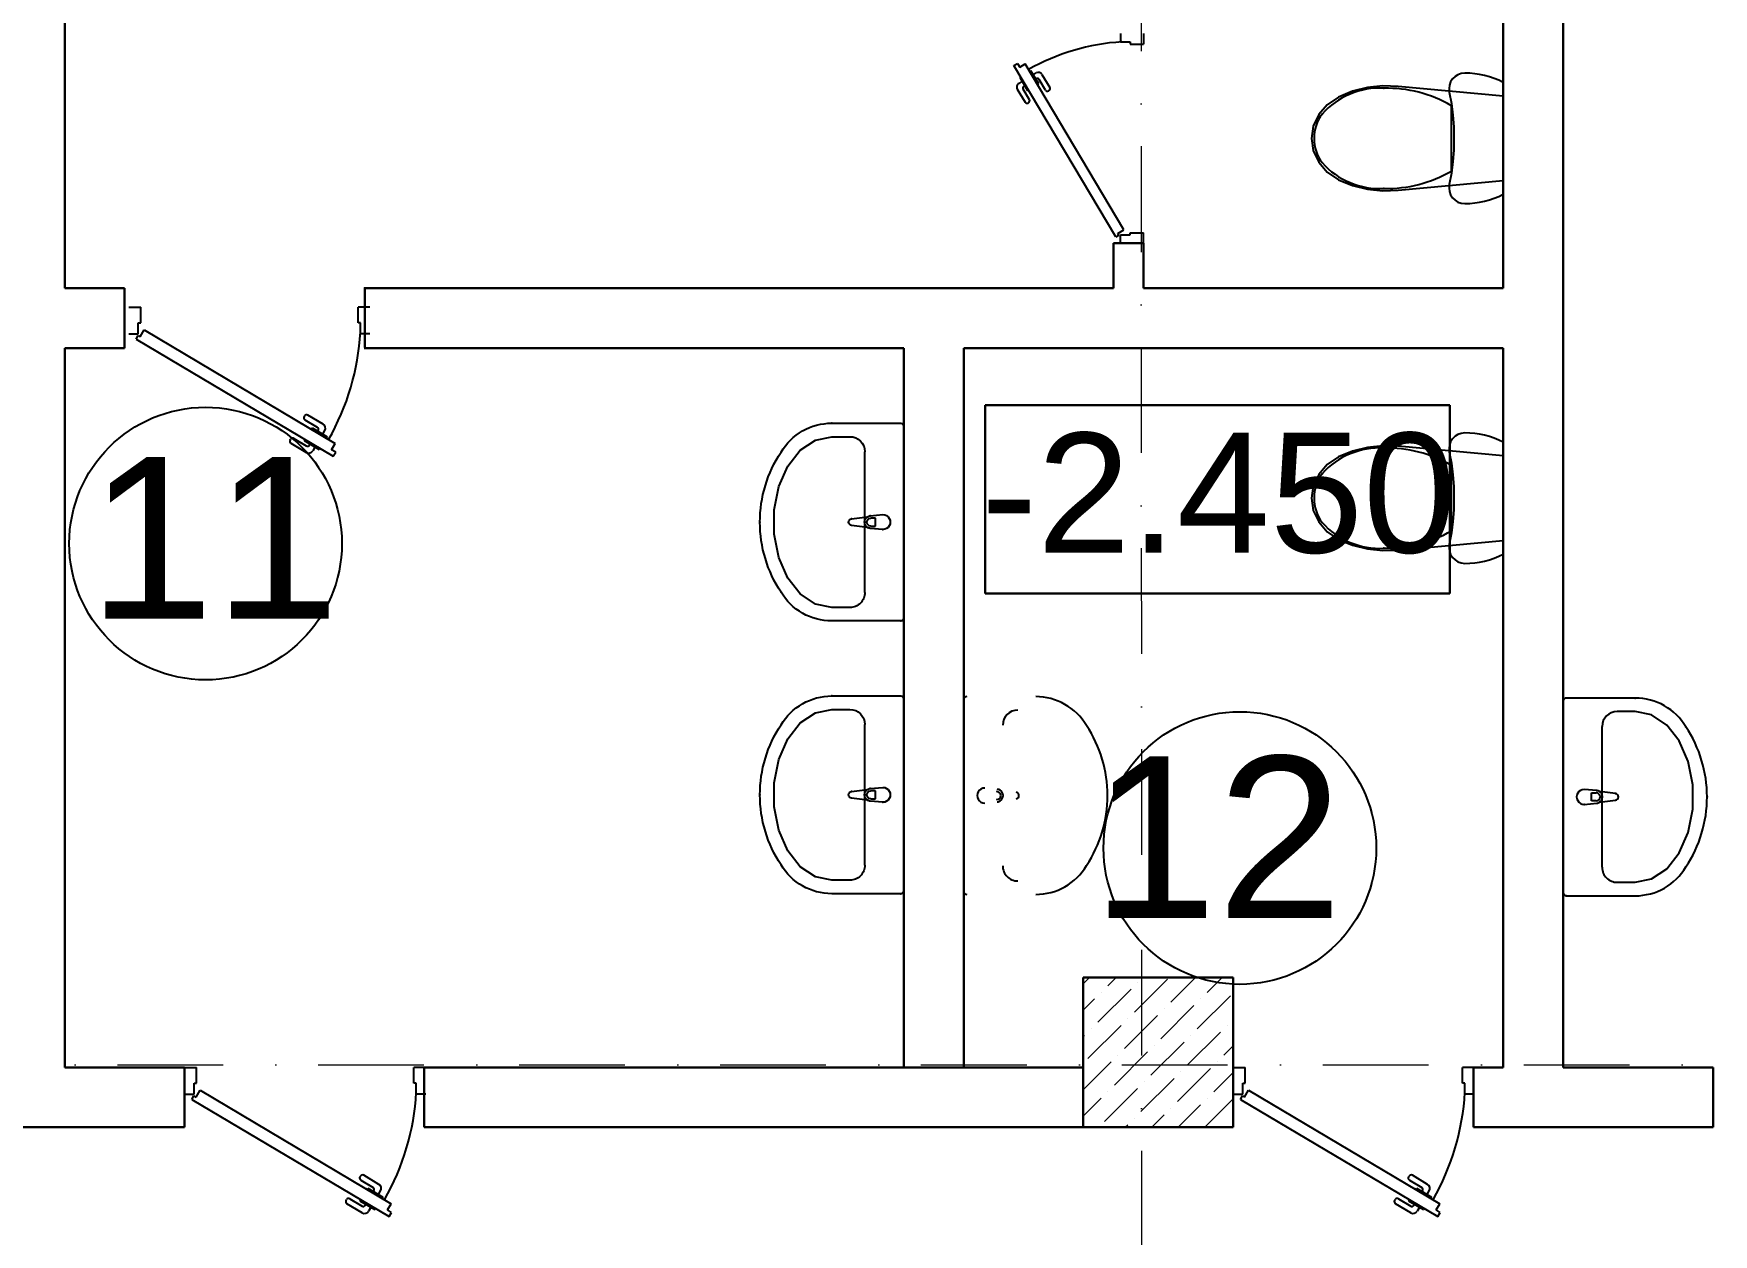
# Model space of a CAD drawing. Header units: millimetres. Extents: x 895788 to 1136524, y -21936 to 400945.
# Drawn here: x 953253 to 958858, y 103168 to 107175 of the extents above; entities that cross this region are included whole.
import ezdxf

# ---------------------------------------------------------------- set-up
doc = ezdxf.new("R2010")
doc.units = ezdxf.units.MM
doc.linetypes.add('Штрихпунктирная', pattern=[670.277762, 352.777767, -176.388884, 0, -141.111112])
doc.layers.add('0_ANNOT_Dimensions', color=7, linetype='Continuous')
for name, color, linetype, lineweight in [('0_Ном._пера__21', 7, 'Continuous', 30), ('ДВЕРИ', 7, 'Continuous', 5), ('оси_Ном._пера__1', 7, 'Continuous', 15), ('перегородка_Ном._пера__7', 7, 'Continuous', 60)]:
    doc.layers.add(name, color=color, linetype=linetype, lineweight=lineweight)
doc.layers.add('Интерьер - Мебель_Ном._пера__75', color=160, linetype='Continuous', lineweight=25, true_color=0x2731ed)
doc.styles.add('СГЕНЕРИР_СТИЛЬ_1', font='arial.ttf')

msp = doc.modelspace()

# ---------------------------------------------------------------- linework, layer by layer
at = {"color": 0, "lineweight": 30}
for p, q in [((953356.948, 109525.064), (953356.948, 106325.064)), ((958357.124, 109525.064), (958357.124, 103725.059)), ((958157.124, 106325.064), (958157.124, 107325.064)), ((956957.124, 106474.894), (956857.124, 106474.894)), ((956857.124, 106325.064), (956857.124, 106474.827)), ((956957.124, 106474.827), (956957.124, 106325.064)), ((953356.948, 106325.064), (953556.652, 106325.064)), ((954356.652, 106325.064), (956857.124, 106325.064)), ((956957.124, 106325.064), (958157.124, 106325.064)), ((953356.948, 106125.064), (953356.948, 103725.059)), ((953556.652, 106125.064), (953356.948, 106125.064)), ((956156.948, 106125.064), (954356.652, 106125.064)), ((956156.948, 103725.059), (956156.948, 106125.064)), ((956356.948, 106125.064), (956356.948, 103725.059)), ((958157.124, 106125.064), (956356.948, 106125.064)), ((958157.124, 103725.059), (958157.124, 106125.064)), ((953356.948, 103725.059), (953756.948, 103725.059)), ((953756.948, 103525.059), (953756.948, 103725.059)), ((954556.948, 103725.059), (956755.855, 103725.059)), ((954556.948, 103525.059), (954556.948, 103725.059)), ((958057.473, 103725.059), (958157.124, 103725.059)), ((958057.473, 103525.059), (958057.473, 103725.059)), ((958357.124, 103725.059), (958857.124, 103725.059)), ((958857.124, 103640.059), (958857.124, 103725.059)), ((958857.124, 103525.059), (958857.124, 103640.059)), ((953756.948, 103525.059), (953156.948, 103525.059)), ((956755.855, 103525.059), (954556.948, 103525.059)), ((958857.124, 103525.059), (958057.473, 103525.059))]:
    msp.add_line(p, q, dxfattribs=at)
at = {"color": 3, "lineweight": 30}
for p, q in [((957255.855, 104025.059), (956755.855, 104025.059)), ((956755.855, 104025.059), (956755.855, 103525.059)), ((957255.855, 103525.059), (957255.855, 104025.059)), ((956755.855, 103525.059), (957255.855, 103525.059))]:
    msp.add_line(p, q, dxfattribs=at)
at = {"lineweight": 9}
for p, q in [((956755.855, 104003.94), (956776.974, 104025.059)), ((956804.628, 103875.936), (956915.113, 103986.421)), ((956815.676, 103975.373), (956815.676, 103975.373)), ((956837.773, 103997.47), (956865.362, 104025.059)), ((956926.162, 103909.081), (957036.647, 104019.567)), ((956937.21, 104008.518), (956937.21, 104008.518)), ((957047.696, 103942.227), (957130.527, 104025.059)), ((957169.23, 103975.373), (957218.916, 104025.059)), ((956755.855, 103915.552), (956793.579, 103953.276)), ((957014.55, 103820.693), (957125.035, 103931.179)), ((957025.598, 103920.13), (957025.598, 103920.13)), ((957136.084, 103853.839), (957246.569, 103964.324)), ((957147.132, 103953.276), (957147.132, 103953.276)), ((956771.482, 103754.402), (956881.967, 103864.887)), ((956893.016, 103787.547), (957003.501, 103898.033)), ((956904.065, 103886.984), (956904.065, 103886.984)), ((957235.521, 103864.887), (957235.521, 103864.887)), ((956755.855, 103827.163), (956760.433, 103831.742)), ((956782.531, 103853.839), (956782.531, 103853.839)), ((956981.404, 103699.159), (957091.89, 103809.645)), ((957102.938, 103732.305), (957213.424, 103842.79)), ((957113.987, 103831.742), (957113.987, 103831.742)), ((956859.87, 103666.013), (956970.356, 103776.499)), ((956870.919, 103765.45), (956870.919, 103765.45)), ((956992.453, 103798.596), (956992.453, 103798.596)), ((957224.472, 103765.45), (957255.855, 103796.833)), ((956755.855, 103650.387), (956848.822, 103743.353)), ((957069.793, 103610.771), (957180.278, 103721.256)), ((957080.841, 103710.208), (957080.841, 103710.208)), ((957191.327, 103643.916), (957255.855, 103708.445)), ((957202.375, 103743.353), (957202.375, 103743.353)), ((956826.725, 103544.479), (956937.21, 103654.965)), ((956837.773, 103643.916), (956837.773, 103643.916)), ((956948.259, 103577.625), (957058.744, 103688.111)), ((956959.307, 103677.062), (956959.307, 103677.062)), ((956755.855, 103561.998), (956815.676, 103621.819)), ((957047.696, 103588.674), (957047.696, 103588.674)), ((957072.469, 103525.059), (957147.132, 103599.722)), ((957160.857, 103525.059), (957255.855, 103620.057)), ((957169.23, 103621.819), (957169.23, 103621.819)), ((956895.692, 103525.059), (956904.065, 103533.431)), ((956926.162, 103555.528), (956926.162, 103555.528)), ((956984.081, 103525.059), (957025.598, 103566.577))]:
    msp.add_line(p, q, dxfattribs=at)
at = {"lineweight": 25}
for centre in [(953827.13, 105472.987), (957278.337, 104456.993)]:
    msp.add_circle(centre, 454.873, dxfattribs=at)
at = {"layer": '0_ANNOT_Dimensions', "lineweight": 9}
for p, q in [((953356.948, 106325.689), (953356.948, 106514.707)), ((954358.14, 106138.679), (954358.14, 106327.697)), ((956856.499, 106325.064), (956606.41, 106325.064)), ((955645.375, 106125.064), (955441.193, 106125.064)), ((956156.948, 105451.629), (956156.948, 105254.278)), ((956156.948, 105451.629), (956156.948, 105254.278)), ((956356.948, 105437.067), (956356.948, 105254.278)), ((956356.948, 105165.665), (956356.948, 104982.876)), ((958157.124, 105165.665), (958157.124, 104982.876))]:
    msp.add_line(p, q, dxfattribs=at)
at = {"layer": '0_ANNOT_Dimensions', "lineweight": 30}
for p, q in [((953556.652, 106125.064), (953556.652, 106325.064)), ((954358.14, 106127.697), (954358.14, 106327.697))]:
    msp.add_line(p, q, dxfattribs=at)
at = {"layer": '0_Ном._пера__21', "linetype": 'Continuous'}
for p, q in [((957978.822, 105934.601), (956428.19, 105934.601)), ((956428.19, 105934.601), (956428.19, 105306.029)), ((957978.822, 105934.601), (956428.19, 105934.601)), ((956428.19, 105934.601), (956428.19, 105306.029)), ((957978.822, 105306.029), (957978.822, 105934.601)), ((957978.822, 105306.029), (957978.822, 105934.601)), ((956428.19, 105306.029), (957978.822, 105306.029)), ((956428.19, 105306.029), (957978.822, 105306.029))]:
    msp.add_line(p, q, dxfattribs=at)
at = {"layer": 'ДВЕРИ', "color": 251, "lineweight": 25, "true_color": 0x636466}
for p, q in [((956879.575, 107174.458), (956879.575, 107146.733)), ((956957.124, 107174.458), (956957.124, 107139.789)), ((956879.575, 107146.733), (956911.774, 107146.733)), ((956911.774, 107146.733), (956911.774, 107139.789)), ((956911.774, 107139.789), (956957.124, 107139.789)), ((956524.588, 107068.017), (956536.53, 107075.111)), ((956864.419, 106495.978), (956524.588, 107068.017)), ((956536.53, 107075.111), (956543.623, 107063.171)), ((956543.623, 107063.171), (956561.532, 107073.81)), ((956890.723, 106519.681), (956561.534, 107073.811)), ((956551.168, 107014.97), (956540.467, 107008.613)), ((956547.127, 107029.787), (956543.608, 107027.696)), ((956543.608, 107027.696), (956569.451, 106984.195)), ((956581.211, 107050.035), (956577.105, 107047.596)), ((956607.054, 107006.534), (956581.211, 107050.035)), ((956588.771, 107037.309), (956598.917, 107043.336)), ((956599.077, 107024.084), (956597.267, 107023.009)), ((956602.979, 107004.113), (956607.054, 107006.534)), ((956629.872, 106985.842), (956608.593, 107021.661)), ((956617.95, 107038.489), (956644.178, 106994.34)), ((956535.62, 106989.579), (956561.847, 106945.43)), ((956576.153, 106953.929), (956554.874, 106989.748)), ((956557.298, 106999.265), (956559.663, 107000.67)), ((956569.451, 106984.195), (956572.97, 106986.286)), ((956641.755, 106984.824), (956639.389, 106983.418)), ((956571.364, 106943.007), (956573.73, 106944.412)), ((956864.419, 106495.978), (956874.686, 106502.077)), ((956871.14, 106508.047), (956890.723, 106519.681)), ((956874.686, 106502.077), (956871.14, 106508.047)), ((956879.575, 106474.827), (956879.575, 106502.604)), ((956879.575, 106474.827), (956879.575, 106502.604)), ((956879.575, 106502.604), (956911.774, 106502.604)), ((956911.774, 106502.604), (956911.774, 106509.548)), ((956911.774, 106509.548), (956956.631, 106509.548)), ((956957.124, 106474.827), (956957.124, 106509.548)), ((953570.652, 106262.01), (953610.604, 106262.01)), ((953610.604, 106209.827), (953610.604, 106261.443)), ((954375.703, 106262.01), (954335.81, 106262.01)), ((954335.81, 106209.827), (954335.81, 106262.01)), ((953570.652, 106172.776), (953602.613, 106172.776)), ((953570.652, 106172.776), (953602.613, 106172.776)), ((953594.989, 106155.337), (953602.008, 106167.151)), ((953602.008, 106167.151), (953608.877, 106163.07)), ((953602.613, 106172.776), (953602.613, 106209.827)), ((953602.613, 106209.827), (953610.604, 106209.827)), ((953608.877, 106163.07), (953622.264, 106185.604)), ((953622.264, 106185.604), (954259.891, 105806.813)), ((954343.801, 106209.827), (954335.81, 106209.827)), ((954343.801, 106172.776), (954343.801, 106209.827)), ((954375.703, 106172.776), (954343.801, 106172.776)), ((953594.989, 106155.337), (954253.223, 105764.299)), ((954157.495, 105899.121), (954155.877, 105896.399)), ((954158.666, 105885.448), (954199.882, 105860.963)), ((954219.247, 105871.73), (954168.445, 105901.91)), ((954179.69, 105854.502), (954182.476, 105859.192)), ((954182.476, 105859.192), (954232.532, 105829.455)), ((954202.671, 105850.012), (954201.434, 105847.929)), ((954217.888, 105838.154), (954224.824, 105849.829)), ((954232.532, 105829.455), (954229.725, 105824.729)), ((954109.377, 105818.124), (954110.994, 105820.846)), ((954162.967, 105776.994), (954112.165, 105807.173)), ((954121.944, 105823.635), (954163.161, 105799.149)), ((954156.771, 105815.922), (954159.177, 105819.972)), ((954206.827, 105786.185), (954156.771, 105815.922)), ((954174.111, 105801.938), (954175.728, 105804.66)), ((954192.183, 105794.885), (954184.868, 105782.571)), ((954209.233, 105790.235), (954206.827, 105786.185)), ((954247.647, 105786.203), (954259.889, 105806.81)), ((954261.386, 105778.041), (954247.647, 105786.203)), ((954253.223, 105764.3), (954261.386, 105778.041)), ((953756.948, 103725.059), (953796.9, 103725.059)), ((953796.9, 103672.876), (953796.9, 103724.492)), ((954561.999, 103725.059), (954522.106, 103725.059)), ((954522.106, 103672.876), (954522.106, 103725.059)), ((957255.998, 103725.059), (957295.951, 103725.059)), ((957295.951, 103672.876), (957295.951, 103724.492)), ((958061.05, 103725.059), (958021.157, 103725.059)), ((958021.157, 103672.876), (958021.157, 103725.059)), ((953788.909, 103635.824), (953788.909, 103672.876)), ((953788.909, 103672.876), (953796.9, 103672.876)), ((953795.173, 103626.118), (953808.56, 103648.653)), ((953808.56, 103648.653), (954446.187, 103269.862)), ((954530.097, 103672.876), (954522.106, 103672.876)), ((954530.097, 103635.824), (954530.097, 103672.876)), ((957287.96, 103635.824), (957287.96, 103672.876)), ((957287.96, 103672.876), (957295.951, 103672.876)), ((957294.224, 103626.118), (957307.611, 103648.653)), ((957307.611, 103648.653), (957945.237, 103269.862)), ((958029.147, 103672.876), (958021.157, 103672.876)), ((958029.147, 103635.824), (958029.147, 103672.876)), ((953756.948, 103635.824), (953788.909, 103635.824)), ((953756.948, 103635.824), (953788.909, 103635.824)), ((953781.285, 103618.385), (953788.304, 103630.199)), ((953781.285, 103618.385), (954439.519, 103227.348)), ((953788.304, 103630.199), (953795.173, 103626.118)), ((954561.999, 103635.824), (954530.097, 103635.824)), ((957255.998, 103635.824), (957287.96, 103635.824)), ((957255.998, 103635.824), (957287.96, 103635.824)), ((957280.336, 103618.385), (957287.354, 103630.199)), ((957280.336, 103618.385), (957938.57, 103227.348)), ((957287.354, 103630.199), (957294.224, 103626.118)), ((958061.05, 103635.824), (958029.147, 103635.824)), ((954343.791, 103362.169), (954342.173, 103359.447)), ((954405.543, 103334.778), (954354.741, 103364.958)), ((957842.841, 103362.169), (957841.224, 103359.447)), ((957904.593, 103334.778), (957853.792, 103364.958)), ((954344.962, 103348.497), (954386.178, 103324.011)), ((954365.986, 103317.551), (954368.772, 103322.24)), ((954368.772, 103322.24), (954418.828, 103292.503)), ((954388.967, 103313.061), (954387.73, 103310.978)), ((954404.184, 103301.203), (954411.12, 103312.877)), ((957844.013, 103348.497), (957885.229, 103324.011)), ((957865.037, 103317.551), (957867.823, 103322.24)), ((957867.823, 103322.24), (957917.879, 103292.503)), ((957888.018, 103313.061), (957886.78, 103310.978)), ((957903.235, 103301.203), (957910.171, 103312.877)), ((954295.673, 103281.172), (954297.29, 103283.894)), ((954349.263, 103240.042), (954298.461, 103270.222)), ((954308.24, 103286.683), (954349.457, 103262.198)), ((954343.067, 103278.971), (954345.473, 103283.02)), ((954393.123, 103249.234), (954343.067, 103278.971)), ((954360.407, 103264.986), (954362.024, 103267.708)), ((954378.479, 103257.933), (954371.164, 103245.619)), ((954395.529, 103253.283), (954393.123, 103249.234)), ((954418.828, 103292.503), (954416.021, 103287.778)), ((954433.943, 103249.252), (954446.185, 103269.859)), ((954447.682, 103241.09), (954433.943, 103249.252)), ((957794.723, 103281.172), (957796.34, 103283.894)), ((957848.313, 103240.042), (957797.512, 103270.222)), ((957807.291, 103286.683), (957848.507, 103262.198)), ((957842.118, 103278.971), (957844.524, 103283.02)), ((957892.174, 103249.234), (957842.118, 103278.971)), ((957859.458, 103264.986), (957861.075, 103267.708)), ((957877.53, 103257.933), (957870.215, 103245.619)), ((957894.58, 103253.283), (957892.174, 103249.234)), ((957917.879, 103292.503), (957915.072, 103287.778)), ((957932.994, 103249.252), (957945.236, 103269.859)), ((957946.733, 103241.09), (957932.994, 103249.252)), ((954439.519, 103227.348), (954447.682, 103241.09)), ((957938.57, 103227.348), (957946.733, 103241.09))]:
    msp.add_line(p, q, dxfattribs=at)
for centre, radius, start, end in [((956927.473, 106429.775), 718.383, 93.407655, 119.570589), ((956547.56, 106996.673), 13.888, 120.713292, 210.713292), ((956606.01, 107031.396), 13.888, 30.713292, 120.713292), ((956602.623, 107018.114), 6.944, 30.713292, 120.713292), ((956560.844, 106993.294), 6.944, 120.713292, 210.713292), ((956570.183, 106950.382), 6.944, 300.713292, 30.713292), ((956635.842, 106989.388), 6.944, 210.713292, 300.713292), ((956638.208, 106990.794), 6.944, 300.713292, 30.713292), ((956567.818, 106948.977), 6.944, 210.713292, 300.713292), ((953518.811, 106227.892), 826.629, 330.429411, 356.592345), ((954162.747, 105892.318), 7.99, 149.286708, 239.286708), ((954164.364, 105895.04), 7.99, 59.286708, 149.286708), ((954195.801, 105854.093), 7.99, 329.286708, 59.286708), ((954211.085, 105857.991), 15.981, 329.286708, 59.286708), ((954116.246, 105814.043), 7.99, 149.286708, 239.286708), ((954117.863, 105816.765), 7.99, 59.286708, 149.286708), ((954171.129, 105790.733), 15.981, 239.286708, 329.286708), ((954167.242, 105806.019), 7.99, 239.286708, 329.286708), ((953705.107, 103690.94), 826.629, 330.429411, 356.592345), ((957204.158, 103690.94), 826.629, 330.429411, 356.592345), ((954349.043, 103355.366), 7.99, 149.286708, 239.286708), ((954350.66, 103358.088), 7.99, 59.286708, 149.286708), ((957848.094, 103355.366), 7.99, 149.286708, 239.286708), ((957849.711, 103358.088), 7.99, 59.286708, 149.286708), ((954382.097, 103317.142), 7.99, 329.286708, 59.286708), ((954397.381, 103321.039), 15.981, 329.286708, 59.286708), ((957881.148, 103317.142), 7.99, 329.286708, 59.286708), ((957896.431, 103321.039), 15.981, 329.286708, 59.286708), ((954302.542, 103277.091), 7.99, 149.286708, 239.286708), ((954304.159, 103279.813), 7.99, 59.286708, 149.286708), ((954353.538, 103269.067), 7.99, 239.286708, 329.286708), ((957801.593, 103277.091), 7.99, 149.286708, 239.286708), ((957803.21, 103279.813), 7.99, 59.286708, 149.286708), ((957852.588, 103269.067), 7.99, 239.286708, 329.286708), ((954357.425, 103253.781), 15.981, 239.286708, 329.286708), ((957856.476, 103253.781), 15.981, 239.286708, 329.286708)]:
    msp.add_arc(centre, radius, start, end, dxfattribs=at)
at = {"layer": 'Интерьер - Мебель_Ном._пера__75', "color": 251, "linetype": 'Continuous', "true_color": 0x636466}
for p, q in [((957977.658, 107002.634), (957976.134, 106991.126)), ((957981.671, 107013.527), (957977.658, 107002.634)), ((957987.978, 107023.272), (957981.671, 107013.527)), ((957996.269, 107031.394), (957987.978, 107023.272)), ((958006.142, 107037.497), (957996.269, 107031.394)), ((958017.113, 107041.282), (958006.142, 107037.497)), ((958028.647, 107042.565), (958017.113, 107041.282)), ((958045.303, 107042.076), (958028.647, 107042.565)), ((958061.901, 107040.611), (958045.303, 107042.076)), ((958078.385, 107038.174), (958061.901, 107040.611)), ((958094.697, 107034.775), (958078.385, 107038.174)), ((958110.782, 107030.425), (958094.697, 107034.775)), ((958126.584, 107025.138), (958110.782, 107030.425)), ((958142.049, 107018.934), (958126.584, 107025.138)), ((958157.124, 107011.833), (958142.049, 107018.934)), ((958157.124, 106638.296), (958157.124, 107011.833)), ((957607.014, 106963.062), (957569.818, 106937.464)), ((957653.952, 106982.083), (957607.014, 106963.062)), ((957703.699, 106994.488), (957653.952, 106982.083)), ((957755.044, 106999.976), (957703.699, 106994.488)), ((957806.741, 106998.413), (957755.044, 106999.976)), ((958157.124, 106966.039), (957806.741, 106998.413)), ((957976.134, 106991.126), (957977.174, 106979.564)), ((957977.174, 106979.564), (957983.955, 106941.28)), ((958157.124, 106684.09), (958157.124, 106966.039)), ((957541.3, 106904.421), (957523.34, 106866.113)), ((957569.818, 106937.464), (957541.3, 106904.421)), ((957983.955, 106941.28), (957988.812, 106902.704)), ((957984.081, 106825.064), (957984.081, 106934.006)), ((957988.812, 106902.704), (957991.73, 106863.933)), ((957523.34, 106866.113), (957517.123, 106825.064)), ((957991.73, 106863.933), (957992.704, 106825.064)), ((957517.123, 106825.064), (957523.34, 106784.016)), ((957523.34, 106784.016), (957541.3, 106745.707)), ((957525.763, 106825.063), (957525.763, 106825.064)), ((957984.081, 106716.123), (957984.081, 106825.064)), ((957991.73, 106786.196), (957988.812, 106747.425)), ((957992.704, 106825.064), (957991.73, 106786.196)), ((957541.3, 106745.707), (957569.818, 106712.664)), ((957552.574, 106743.989), (957552.574, 106743.988)), ((957988.812, 106747.425), (957983.955, 106708.849)), ((957569.818, 106712.664), (957607.014, 106687.067)), ((957607.014, 106687.067), (957653.952, 106668.046)), ((957653.952, 106668.046), (957703.699, 106655.641)), ((957806.741, 106651.716), (958157.124, 106684.09)), ((957977.174, 106670.565), (957976.134, 106659.003)), ((957983.955, 106708.849), (957977.174, 106670.565)), ((957703.699, 106655.641), (957755.044, 106650.153)), ((957755.044, 106650.153), (957806.741, 106651.716)), ((957976.134, 106659.003), (957977.658, 106647.494)), ((957977.658, 106647.494), (957981.671, 106636.602)), ((957981.671, 106636.602), (957987.978, 106626.857)), ((957987.978, 106626.857), (957996.269, 106618.735)), ((957996.269, 106618.735), (958006.142, 106612.632)), ((958006.142, 106612.632), (958017.113, 106608.847)), ((958061.901, 106609.518), (958078.385, 106611.954)), ((958078.385, 106611.954), (958094.697, 106615.354)), ((958094.697, 106615.354), (958110.782, 106619.704)), ((958110.782, 106619.704), (958126.584, 106624.99)), ((958126.584, 106624.99), (958142.049, 106631.195)), ((958142.049, 106631.195), (958157.124, 106638.296)), ((958017.113, 106608.847), (958028.647, 106607.564)), ((958028.647, 106607.564), (958045.303, 106608.053)), ((958045.303, 106608.053), (958061.901, 106609.518)), ((955862.01, 105818.048), (955916.948, 105829.592)), ((955916.948, 105874.592), (956146.948, 105874.592)), ((955916.948, 105829.592), (955976.948, 105829.592)), ((956156.948, 105864.592), (956156.948, 105544.592)), ((957996.269, 105830.79), (957987.978, 105822.668)), ((958006.142, 105836.893), (957996.269, 105830.79)), ((958017.113, 105840.678), (958006.142, 105836.893)), ((958028.647, 105841.961), (958017.113, 105840.678)), ((958045.303, 105841.472), (958028.647, 105841.961)), ((958061.901, 105840.007), (958045.303, 105841.472)), ((958078.385, 105837.57), (958061.901, 105840.007)), ((958094.697, 105834.171), (958078.385, 105837.57)), ((958110.782, 105829.821), (958094.697, 105834.171)), ((958126.584, 105824.534), (958110.782, 105829.821)), ((955769.576, 105731.228), (955811.523, 105784.35)), ((955811.523, 105784.35), (955862.01, 105818.048)), ((956026.948, 105309.592), (956026.948, 105779.592)), ((957653.952, 105781.479), (957607.014, 105762.458)), ((957703.699, 105793.884), (957653.952, 105781.479)), ((957755.044, 105799.372), (957703.699, 105793.884)), ((957806.741, 105797.809), (957755.044, 105799.372)), ((958157.124, 105765.435), (957806.741, 105797.809)), ((957977.658, 105802.03), (957976.134, 105790.522)), ((957976.134, 105790.522), (957977.174, 105778.96)), ((957977.174, 105778.96), (957983.955, 105740.676)), ((957981.671, 105812.923), (957977.658, 105802.03)), ((957987.978, 105822.668), (957981.671, 105812.923)), ((958142.049, 105818.33), (958126.584, 105824.534)), ((958157.124, 105811.229), (958142.049, 105818.33)), ((958157.124, 105437.692), (958157.124, 105811.229)), ((955739.569, 105662.986), (955769.576, 105731.228)), ((957569.818, 105736.86), (957541.3, 105703.818)), ((957607.014, 105762.458), (957569.818, 105736.86)), ((957983.955, 105740.676), (957988.812, 105702.1)), ((957984.081, 105624.461), (957984.081, 105733.402)), ((958157.124, 105483.486), (958157.124, 105765.435)), ((955723.932, 105585.152), (955739.569, 105662.986)), ((957523.34, 105665.509), (957517.123, 105624.461)), ((957541.3, 105703.818), (957523.34, 105665.509)), ((957988.812, 105702.1), (957991.73, 105663.329)), ((957991.73, 105663.329), (957992.704, 105624.461)), ((957517.123, 105624.461), (957523.34, 105583.412)), ((957525.763, 105624.46), (957525.763, 105624.461)), ((957984.081, 105515.519), (957984.081, 105624.461)), ((957992.704, 105624.461), (957991.73, 105585.592)), ((955723.932, 105504.033), (955723.932, 105585.152)), ((955982.548, 105555.692), (956035.481, 105562.322)), ((956044.995, 105565.592), (956086.948, 105569.592)), ((956062.037, 105558.192), (956047.167, 105558.192)), ((956062.037, 105530.992), (956062.037, 105558.192)), ((957523.34, 105583.412), (957541.3, 105545.104)), ((957541.3, 105545.104), (957569.818, 105512.061)), ((957988.812, 105546.821), (957983.955, 105508.245)), ((957991.73, 105585.592), (957988.812, 105546.821)), ((955739.569, 105426.199), (955723.932, 105504.033)), ((956035.481, 105526.863), (955982.548, 105533.492)), ((956086.948, 105519.592), (956044.995, 105523.592)), ((956047.167, 105530.992), (956062.037, 105530.992)), ((956156.948, 105544.592), (956156.948, 105224.592)), ((957552.574, 105543.385), (957552.574, 105543.384)), ((957569.818, 105512.061), (957607.014, 105486.463)), ((957983.955, 105508.245), (957977.174, 105469.961)), ((957607.014, 105486.463), (957653.952, 105467.442)), ((957653.952, 105467.442), (957703.699, 105455.037)), ((957703.699, 105455.037), (957755.044, 105449.549)), ((957755.044, 105449.549), (957806.741, 105451.112)), ((957806.741, 105451.112), (958157.124, 105483.486)), ((957977.174, 105469.961), (957976.134, 105458.399)), ((957976.134, 105458.399), (957977.658, 105446.891)), ((957977.658, 105446.891), (957981.671, 105435.998)), ((957981.671, 105435.998), (957987.978, 105426.253)), ((958142.049, 105430.591), (958157.124, 105437.692)), ((955769.576, 105357.957), (955739.569, 105426.199)), ((957987.978, 105426.253), (957996.269, 105418.131)), ((957996.269, 105418.131), (958006.142, 105412.028)), ((958006.142, 105412.028), (958017.113, 105408.243)), ((958017.113, 105408.243), (958028.647, 105406.96)), ((958028.647, 105406.96), (958045.303, 105407.449)), ((958045.303, 105407.449), (958061.901, 105408.914)), ((958061.901, 105408.914), (958078.385, 105411.351)), ((958078.385, 105411.351), (958094.697, 105414.75)), ((958094.697, 105414.75), (958110.782, 105419.1)), ((958110.782, 105419.1), (958126.584, 105424.387)), ((958126.584, 105424.387), (958142.049, 105430.591)), ((955811.523, 105304.835), (955769.576, 105357.957)), ((955862.01, 105271.137), (955811.523, 105304.835)), ((955916.948, 105259.592), (955862.01, 105271.137)), ((955976.948, 105259.592), (955916.948, 105259.592)), ((956146.948, 105214.592), (955916.948, 105214.592)), ((955916.948, 104964.484), (956146.948, 104964.484)), ((956156.948, 104954.484), (956156.948, 104634.484)), ((958357.124, 104947.593), (958357.124, 104627.593)), ((958597.124, 104957.593), (958367.124, 104957.593)), ((955769.576, 104821.119), (955811.523, 104874.241)), ((955811.523, 104874.241), (955862.01, 104907.94)), ((955862.01, 104907.94), (955916.948, 104919.484)), ((955916.948, 104919.484), (955976.948, 104919.484)), ((958597.124, 104912.593), (958537.124, 104912.593)), ((958652.062, 104901.049), (958597.124, 104912.593)), ((958702.549, 104867.351), (958652.062, 104901.049)), ((955739.569, 104752.877), (955769.576, 104821.119)), ((956026.948, 104399.484), (956026.948, 104869.484)), ((958487.124, 104392.593), (958487.124, 104862.593)), ((958744.495, 104814.229), (958702.549, 104867.351)), ((958774.502, 104745.987), (958744.495, 104814.229)), ((955723.932, 104675.044), (955739.569, 104752.877)), ((958790.139, 104668.153), (958774.502, 104745.987)), ((955723.932, 104593.924), (955723.932, 104675.044)), ((955982.548, 104645.584), (956035.481, 104652.214)), ((956044.995, 104655.484), (956086.948, 104659.484)), ((956062.037, 104648.084), (956047.167, 104648.084)), ((956062.037, 104620.884), (956062.037, 104648.084)), ((958469.077, 104648.593), (958427.124, 104652.593)), ((958790.139, 104587.034), (958790.139, 104668.153)), ((955739.569, 104516.091), (955723.932, 104593.924)), ((956035.481, 104616.754), (955982.548, 104623.384)), ((956086.948, 104609.484), (956044.995, 104613.484)), ((956047.167, 104620.884), (956062.037, 104620.884)), ((956156.948, 104634.484), (956156.948, 104314.484)), ((958357.124, 104627.593), (958357.124, 104307.593)), ((958427.124, 104602.593), (958469.077, 104606.593)), ((958452.034, 104641.193), (958466.905, 104641.193)), ((958452.034, 104613.993), (958452.034, 104641.193)), ((958466.905, 104613.993), (958452.034, 104613.993)), ((958531.524, 104638.693), (958478.59, 104645.323)), ((958478.59, 104609.864), (958531.524, 104616.493)), ((958774.502, 104509.2), (958790.139, 104587.034)), ((955769.576, 104447.849), (955739.569, 104516.091)), ((958744.495, 104440.958), (958774.502, 104509.2)), ((955811.523, 104394.727), (955769.576, 104447.849)), ((958702.549, 104387.836), (958744.495, 104440.958)), ((955862.01, 104361.029), (955811.523, 104394.727)), ((958652.062, 104354.138), (958702.549, 104387.836)), ((955916.948, 104349.484), (955862.01, 104361.029)), ((955976.948, 104349.484), (955916.948, 104349.484)), ((958537.124, 104342.593), (958597.124, 104342.593)), ((958597.124, 104342.593), (958652.062, 104354.138)), ((956146.948, 104304.484), (955916.948, 104304.484)), ((958367.124, 104297.593), (958597.124, 104297.593))]:
    msp.add_line(p, q, dxfattribs=at)
for centre, major_axis, start_param, end_param in [((957744.82, 106735.604), (181.709, 181.709), 0.72963224, 1.6305651), ((957769.187, 106566.969), (-300.791, 300.791), -1.31507477, -0.76176762), ((957664.369, 106824.252), (-97.98, 97.98), 0.15319097, 0.77954108), ((957664.366, 106825.876), (-97.978, 97.978), 0.79125538, 1.41760548), ((957744.82, 106914.525), (181.709, 181.709), 3.08182388, 3.98275674), ((957769.187, 107083.16), (300.791, 300.791), 3.90336027, 4.45666743), ((957744.82, 105535), (181.709, 181.709), 0.72963224, 1.6305651), ((957769.187, 105366.365), (-300.791, 300.791), -1.31507477, -0.76176762), ((957664.369, 105623.648), (-97.98, 97.98), 0.15319097, 0.77954108), ((957664.366, 105625.272), (-97.978, 97.978), 0.79125538, 1.41760548), ((957744.82, 105713.921), (181.709, 181.709), 3.08182388, 3.98275674), ((957769.187, 105882.556), (300.791, 300.791), 3.90336027, 4.45666743), ((956366.948, 104952.102), (-7.071, 7.071), -0.78539816, 0.78539816), ((956596.948, 104764.791), (-139.52, 139.52), 4.46233911, 5.49778714), ((958367.124, 104947.593), (-7.071, 7.071), -0.78539816, 0.78539816), ((958597.124, 104760.282), (-139.52, 139.52), 4.46233911, 5.49778714), ((956536.948, 104867.102), (-35.355, 35.355), -0.78539816, 0.78539816), ((958537.124, 104862.593), (-35.355, 35.355), -0.78539816, 0.78539816), ((956414.501, 104632.102), (-298.715, 298.715), 3.92699082, 4.51219028), ((958414.677, 104627.593), (-298.715, 298.715), 3.92699082, 4.51219028), ((956426.948, 104632.102), (17.678, 17.678), 0.78539816, 3.92699082), ((956467.001, 104632.102), (-14.91, 14.91), -1.35736046, -0.87562483), ((956467.001, 104632.102), (-14.91, 14.91), 2.92815678, 4.92582485), ((958427.124, 104627.593), (17.678, 17.678), 0.78539816, 3.92699082), ((958467.177, 104627.593), (-14.91, 14.91), -1.35736046, -0.87562483), ((956466.729, 104632.102), (-9.617, 9.617), 2.35619449, 5.49778714), ((956467.001, 104632.102), (14.91, 14.91), 4.01721748, 4.49895311), ((956529.957, 104632.102), (-7.91, 7.91), 2.48079223, 5.3731894), ((956414.501, 104632.102), (298.715, 298.715), 4.91258768, 5.49778714), ((958466.905, 104627.593), (-9.617, 9.617), 2.35619449, 5.49778714), ((958467.177, 104627.593), (14.91, 14.91), 4.01721748, 4.49895311), ((958467.177, 104627.593), (-14.91, 14.91), 2.92815678, 4.92582485), ((958530.134, 104627.593), (-7.91, 7.91), 2.48079223, 5.3731894), ((958414.677, 104627.593), (298.715, 298.715), 4.91258768, 5.49778714), ((956536.948, 104397.102), (35.355, 35.355), 2.35619449, 3.92699082), ((956596.948, 104499.413), (139.52, 139.52), 3.92699082, 4.96243885), ((958537.124, 104392.593), (35.355, 35.355), 2.35619449, 3.92699082), ((958597.124, 104494.905), (139.52, 139.52), 3.92699082, 4.96243885), ((956366.948, 104312.102), (7.071, 7.071), 2.35619449, 3.92699082), ((958367.124, 104307.593), (7.071, 7.071), 2.35619449, 3.92699082)]:
    msp.add_ellipse(centre, major_axis=major_axis, ratio=1, start_param=start_param, end_param=end_param, dxfattribs=at)
at = {"layer": 'Интерьер - Мебель_Ном._пера__75', "color": 251, "linetype": 'Continuous', "true_color": 0x636466, "extrusion": (0, 0, -1)}
for centre, major_axis, start_param, end_param in [((955916.948, 105677.281), (139.52, 139.52), 4.46233911, 5.49778714), ((955976.948, 105779.592), (35.355, 35.355), -0.78539816, 0.78539816), ((956146.948, 105864.592), (7.071, 7.071), -0.78539816, 0.78539816), ((956099.395, 105544.592), (298.715, 298.715), 3.92699082, 4.51219028), ((955983.938, 105544.592), (7.91, 7.91), 2.48079223, 5.3731894), ((956046.895, 105544.592), (-14.91, 14.91), 4.49895311, 6.49662118), ((956047.167, 105544.592), (9.617, 9.617), 2.35619449, 5.49778714), ((956046.895, 105544.592), (14.91, 14.91), -1.35736046, -0.87562483), ((956086.948, 105544.592), (-17.678, 17.678), 0.78539816, 3.92699082), ((956099.395, 105544.592), (-298.715, 298.715), 4.91258768, 5.49778714), ((956046.895, 105544.592), (-14.91, 14.91), 4.01721748, 4.49895311), ((955916.948, 105411.904), (-139.52, 139.52), 3.92699082, 4.96243885), ((955976.948, 105309.592), (-35.355, 35.355), 2.35619449, 3.92699082), ((956146.948, 105224.592), (-7.071, 7.071), 2.35619449, 3.92699082), ((955916.948, 104767.173), (139.52, 139.52), 4.46233911, 5.49778714), ((956146.948, 104954.484), (7.071, 7.071), -0.78539816, 0.78539816), ((955976.948, 104869.484), (35.355, 35.355), -0.78539816, 0.78539816), ((956099.395, 104634.484), (298.715, 298.715), 3.92699082, 4.51219028), ((956046.895, 104634.484), (-14.91, 14.91), 4.49895311, 6.49662118), ((956047.167, 104634.484), (9.617, 9.617), 2.35619449, 5.49778714), ((956046.895, 104634.484), (14.91, 14.91), -1.35736046, -0.87562483), ((956086.948, 104634.484), (-17.678, 17.678), 0.78539816, 3.92699082), ((956099.395, 104634.484), (-298.715, 298.715), 4.91258768, 5.49778714), ((955983.938, 104634.484), (7.91, 7.91), 2.48079223, 5.3731894), ((956046.895, 104634.484), (-14.91, 14.91), 4.01721748, 4.49895311), ((955916.948, 104501.795), (-139.52, 139.52), 3.92699082, 4.96243885), ((955976.948, 104399.484), (-35.355, 35.355), 2.35619449, 3.92699082), ((956146.948, 104314.484), (-7.071, 7.071), 2.35619449, 3.92699082)]:
    msp.add_ellipse(centre, major_axis=major_axis, ratio=1, start_param=start_param, end_param=end_param, dxfattribs=at)
at = {"layer": 'Интерьер - Мебель_Ном._пера__75', "color": 251, "linetype": 'Continuous', "true_color": 0x636466}
for p in [(957759.139, 106992.101), (957552.574, 106906.141), (957984.081, 106716.123), (957759.139, 106658.028), (955916.948, 105874.592), (956156.948, 105864.592), (955747.242, 105777.938), (957759.139, 105791.497), (957552.574, 105705.537), (955982.548, 105555.692), (956044.995, 105565.592), (955676.948, 105544.592), (956035.481, 105526.863), (956086.948, 105519.592), (957984.081, 105515.519), (957759.139, 105457.424), (955747.242, 105311.247), (956146.948, 105214.592), (955916.948, 104964.484), (956156.948, 104954.484), (958357.124, 104947.593), (958597.124, 104957.593), (955747.242, 104867.829), (958766.83, 104860.939), (956044.995, 104655.484), (958469.077, 104648.593), (955676.948, 104634.484), (955982.548, 104645.584), (956035.481, 104616.754), (956086.948, 104609.484), (958427.124, 104602.593), (958478.59, 104609.864), (958531.524, 104638.693), (958837.124, 104627.593), (955747.242, 104401.139), (958766.83, 104394.248), (956146.948, 104304.484), (958367.124, 104297.593)]:
    msp.add_point(p, dxfattribs=at)
at = {"layer": 'оси_Ном._пера__1', "linetype": 'Штрихпунктирная'}
msp.add_line((921354.651, 103733.737), (970631.369, 103733.556), dxfattribs=at)
at = {"layer": 'оси_Ном._пера__1', "linetype": 'Штрихпунктирная', "flags": 128}
msp.add_lwpolyline([(956945.354, 113502.288), (956964.945, 74049.915), (956964.944, 71450.372)], dxfattribs=at)

# ---------------------------------------------------------------- texts
at = {"layer": '0_Ном._пера__21', "lineweight": 50, "style": 'СГЕНЕРИР_СТИЛЬ_1'}
msp.add_text('-2.450', height=400, dxfattribs=at).set_placement((956415.784, 105442.473))
msp.add_text('-2.450', height=400, dxfattribs=at).set_placement((956415.784, 105442.473))
at = {"layer": 'перегородка_Ном._пера__7', "lineweight": 50, "style": 'СГЕНЕРИР_СТИЛЬ_1'}
for s, p in [('11', (953435.38, 105221.895)), ('12', (956782.776, 104223.109))]:
    msp.add_text(s, height=540, dxfattribs=at).set_placement(p)

doc.saveas('drawing.dxf')
